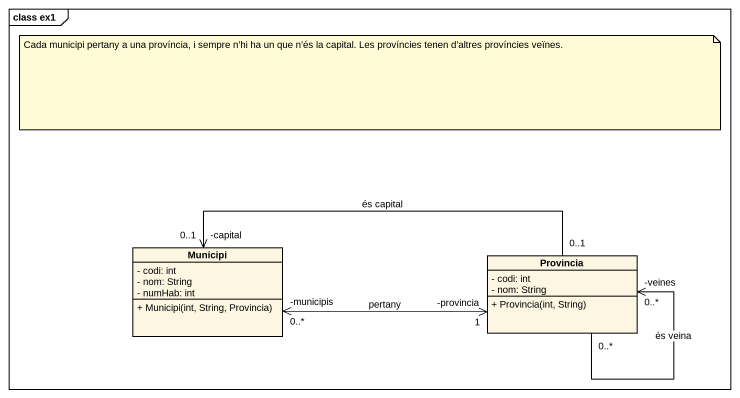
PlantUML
@startuml
mainframe class ex1
hide circle
hide empty members
skinparam classAttributeIconSize 0
class Municipi {
  - codi: int
  - nom: String
  - numHab: int
  + Municipi(int, String, Provincia)
}
class Provincia {
  - codi: int
  - nom: String
  + Provincia(int, String)
}
Municipi "-municipis\n0..*" <-right-> "-provincia\n1" Provincia : pertany
Provincia "0..1" -left-> "-capital\n0..1" Municipi : és capital
Provincia "0..*" --> "-veines\n0..*" Provincia : és veina
note as N1
  Cada municipi pertany a una província, i sempre n’hi ha un que n’és la capital. Les províncies tenen d’altres províncies veïnes.
end note
@enduml
